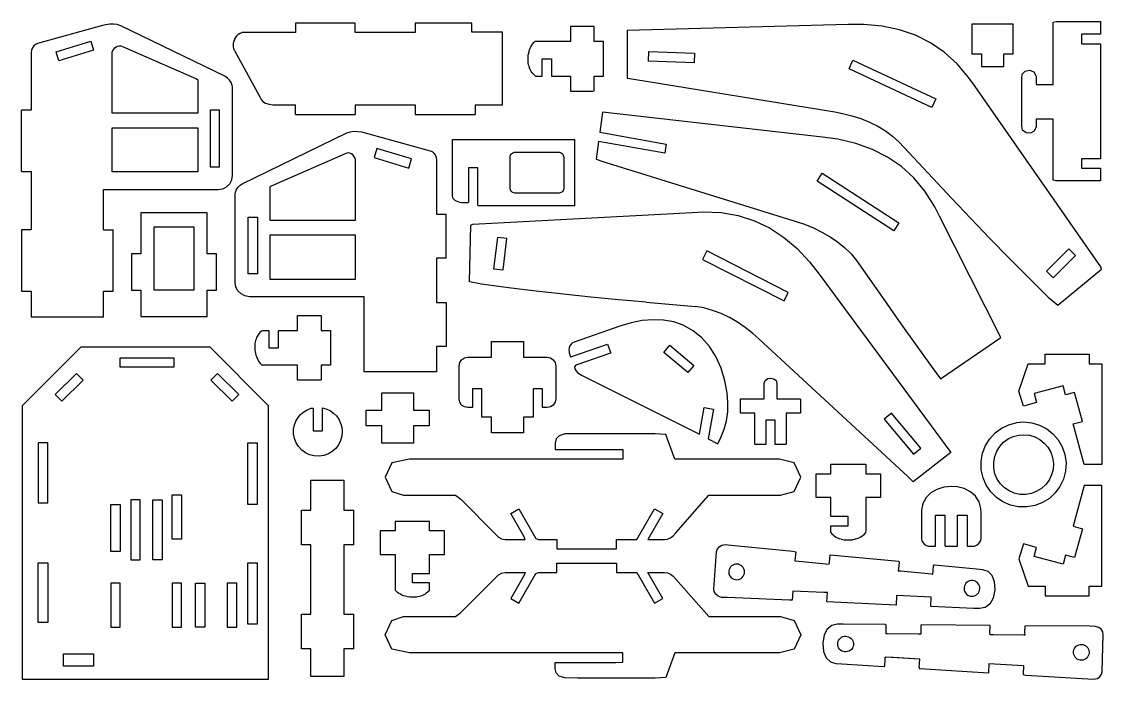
# Model space of a CAD drawing. Extents: x -5899 to 5899, y -11667 to 11667.
# Drawn here: x -5846 to 5834, y 4570 to 11667 of the extents above; entities that cross this region are included whole.
import ezdxf

# ---------------------------------------------------------------- set-up
doc = ezdxf.new("R2010")
doc.units = 0
doc.header["$MEASUREMENT"] = 0
doc.layers.get('0').update_dxf_attribs({"linetype": 'CONTINUOUS'})

msp = doc.modelspace()

# ---------------------------------------------------------------- linework, layer by layer
for p, q in [((-4974, 11625), (-5674, 11430)), ((-4935, 11634), (-4974, 11625)), ((-4894, 11640), (-4935, 11634)), ((-4853, 11641), (-4894, 11640)), ((-4813, 11636), (-4853, 11641)), ((-4775, 11623), (-4813, 11636)), ((-3645, 11073), (-4775, 11623)), ((-2243, 11652), (-2889, 11652)), ((-2889, 11652), (-2889, 11550)), ((-2243, 11550), (-2243, 11652)), ((-985, 11652), (-1596, 11652)), ((-1596, 11652), (-1596, 11551)), ((-985, 11552), (-985, 11652)), ((82, 11616), (81, 11607)), ((81, 11607), (81, 11454)), ((326, 11616), (82, 11616)), ((336, 11615), (326, 11616)), ((336, 11454), (336, 11615)), ((3080, 11636), (691, 11571)), ((691, 11571), (691, 11058)), ((3248, 11635), (3080, 11636)), ((3446, 11617), (3248, 11635)), ((3632, 11578), (3446, 11617)), ((3805, 11519), (3632, 11578)), ((4415, 11641), (4415, 11318)), ((4862, 11641), (4415, 11641)), ((4862, 11318), (4862, 11641)), ((5294, 11660), (5325, 11667)), ((5294, 10989), (5294, 11660)), ((5325, 11667), (5804, 11667)), ((5804, 11667), (5804, 11652)), ((5804, 11652), (5804, 11541)), ((-5473, 11342), (-5099, 11456)), ((-5099, 11456), (-5069, 11359)), ((-3557, 11437), (-3552, 11457)), ((-3552, 11458), (-3551, 11461)), ((-3551, 11461), (-3552, 11459)), ((-3552, 11459), (-3552, 11458)), ((-3552, 11457), (-3552, 11458)), ((-3542, 11482), (-3551, 11461)), ((-3551, 11461), (-3544, 11477)), ((-3544, 11477), (-3542, 11482)), ((-3542, 11482), (-3534, 11496)), ((-3534, 11496), (-3521, 11512)), ((-3521, 11512), (-3506, 11527)), ((-3488, 11539), (-3506, 11527)), ((-3488, 11539), (-3469, 11549)), ((-2889, 11550), (-3469, 11549)), ((-1596, 11551), (-2243, 11550)), ((-654, 11552), (-985, 11552)), ((-985, 11552), (-985, 11552)), ((-654, 10768), (-654, 11552)), ((-315, 11441), (-303, 11454)), ((-273, 11454), (-303, 11454)), ((55, 11454), (-273, 11454)), ((81, 11454), (55, 11454)), ((438, 11454), (336, 11454)), ((438, 11080), (438, 11454)), ((3967, 11439), (3805, 11519)), ((5600, 11531), (5600, 11428)), ((5804, 11531), (5600, 11531)), ((5804, 11541), (5804, 11531)), ((-5740, 11360), (-5744, 11330)), ((-5744, 11330), (-5744, 10713)), ((-5729, 11385), (-5740, 11360)), ((-5714, 11406), (-5729, 11385)), ((-5695, 11421), (-5714, 11406)), ((-5674, 11430), (-5695, 11421)), ((-5444, 11244), (-5473, 11342)), ((-5069, 11359), (-5444, 11244)), ((-4868, 11321), (-4867, 11337)), ((-4867, 11337), (-4862, 11355)), ((-4862, 11355), (-4852, 11371)), ((-4852, 11371), (-4840, 11385)), ((-4840, 11385), (-4825, 11396)), ((-4825, 11396), (-4809, 11403)), ((-4809, 11403), (-4791, 11406)), ((-4791, 11406), (-4773, 11404)), ((-4773, 11404), (-4755, 11397)), ((-4755, 11397), (-3959, 11048)), ((-3559, 11416), (-3557, 11437)), ((-3557, 11395), (-3559, 11416)), ((-3553, 11374), (-3557, 11395)), ((-3546, 11354), (-3553, 11374)), ((-3546, 11354), (-3273, 10855)), ((-372, 11328), (-367, 11346)), ((-367, 11346), (-362, 11363)), ((-362, 11363), (-354, 11380)), ((-354, 11380), (-346, 11396)), ((-346, 11396), (-337, 11412)), ((-337, 11412), (-327, 11427)), ((-327, 11427), (-315, 11441)), ((923, 11242), (927, 11344)), ((927, 11344), (1420, 11326)), ((4117, 11336), (3967, 11439)), ((4256, 11210), (4117, 11336)), ((5600, 11428), (5804, 11428)), ((5804, 11428), (5804, 11296)), ((-4868, 10698), (-4868, 11321)), ((-378, 11292), (-375, 11310)), ((-378, 11274), (-378, 11292)), ((-378, 11256), (-378, 11274)), ((-378, 11239), (-378, 11256)), ((-377, 11223), (-378, 11239)), ((-374, 11206), (-377, 11223)), ((-372, 11328), (-375, 11310)), ((-225, 11267), (-123, 11267)), ((-225, 11080), (-225, 11267)), ((-123, 11267), (-123, 11080)), ((1416, 11224), (923, 11242)), ((1420, 11326), (1416, 11224)), ((3088, 11157), (3131, 11250)), ((3131, 11250), (4025, 10833)), ((4415, 11318), (4517, 11318)), ((4517, 11318), (4517, 11181)), ((4760, 11181), (4760, 11318)), ((4760, 11318), (4862, 11318)), ((5804, 11296), (5804, 10292)), ((-371, 11190), (-374, 11206)), ((-371, 11190), (-366, 11174)), ((-359, 11159), (-366, 11174)), ((-352, 11144), (-359, 11159)), ((-344, 11129), (-352, 11144)), ((-334, 11116), (-344, 11129)), ((-323, 11103), (-334, 11116)), ((-312, 11091), (-323, 11103)), ((3982, 10740), (3088, 11157)), ((4383, 11060), (4256, 11210)), ((4517, 11181), (4760, 11181)), ((4954, 11056), (4959, 11099)), ((4959, 11099), (4991, 11133)), ((4991, 11133), (5038, 11142)), ((5038, 11142), (5082, 11126)), ((5082, 11126), (5106, 11085)), ((-3959, 11048), (-3944, 11039)), ((-3944, 11039), (-3944, 10680)), ((-3623, 11058), (-3645, 11073)), ((-3603, 11036), (-3623, 11058)), ((-3585, 11011), (-3603, 11036)), ((-3573, 10983), (-3585, 11011)), ((-3569, 10958), (-3573, 10983)), ((-299, 11080), (-312, 11091)), ((-299, 11080), (-225, 11080)), ((-123, 11080), (81, 11080)), ((81, 11080), (81, 10918)), ((336, 11080), (438, 11080)), ((336, 10919), (336, 11080)), ((691, 11058), (766, 11045)), ((766, 11045), (2934, 10692)), ((4450, 10967), (4383, 11060)), ((4954, 10539), (4954, 11056)), ((5106, 11085), (5107, 11071)), ((5107, 11071), (5107, 10989)), ((5107, 10989), (5294, 10989)), ((-3569, 10008), (-3569, 10958)), ((81, 10918), (321, 10918)), ((321, 10918), (336, 10919)), ((5807, 9020), (4450, 10967)), ((-3273, 10855), (-3258, 10828)), ((-3258, 10828), (-3240, 10806)), ((-3240, 10806), (-3213, 10787)), ((-3213, 10787), (-3174, 10775)), ((-3174, 10775), (-3134, 10768)), ((-3134, 10768), (-2889, 10768)), ((-2889, 10666), (-2889, 10768)), ((-2243, 10768), (-2243, 10666)), ((-2243, 10768), (-1597, 10768)), ((-1597, 10768), (-1597, 10666)), ((-950, 10768), (-950, 10666)), ((-950, 10768), (-654, 10768)), ((4025, 10833), (3982, 10740)), ((-5846, 10050), (-5846, 10713)), ((-5744, 10713), (-5846, 10713)), ((-4867, 10680), (-4868, 10698)), ((-3944, 10680), (-4867, 10680)), ((-3709, 10713), (-3811, 10713)), ((-3811, 10713), (-3811, 10101)), ((-3709, 10101), (-3709, 10713)), ((-2889, 10666), (-2243, 10666)), ((-1597, 10666), (-950, 10666)), ((428, 10690), (397, 10473)), ((2803, 10422), (428, 10690)), ((2934, 10692), (3019, 10676)), ((3019, 10676), (3119, 10651)), ((3119, 10651), (3216, 10620)), ((-4868, 10045), (-4868, 10520)), ((-4868, 10520), (-3944, 10520)), ((-3944, 10520), (-3944, 10045)), ((3216, 10620), (3310, 10582)), ((3310, 10582), (3399, 10538)), ((3399, 10538), (3482, 10487)), ((4963, 10497), (4954, 10539)), ((5107, 10530), (5088, 10485)), ((5108, 10615), (5107, 10609)), ((5107, 10609), (5107, 10541)), ((5107, 10541), (5107, 10530)), ((5294, 10615), (5108, 10615)), ((5294, 9958), (5294, 10615)), ((-3464, 9916), (-2334, 10466)), ((-2334, 10466), (-2296, 10479)), ((-2296, 10479), (-2256, 10485)), ((-2256, 10485), (-2216, 10483)), ((-2216, 10483), (-2175, 10477)), ((-2175, 10477), (-2135, 10468)), ((-2135, 10468), (-1435, 10273)), ((397, 10473), (1115, 10346)), ((2969, 10397), (2803, 10422)), ((3163, 10352), (2969, 10397)), ((3482, 10487), (3559, 10431)), ((3559, 10431), (3629, 10367)), ((4999, 10468), (4963, 10497)), ((5047, 10464), (4999, 10468)), ((5088, 10485), (5047, 10464)), ((-2010, 10299), (-2040, 10202)), ((-1636, 10185), (-2010, 10299)), ((-1192, 10394), (128, 10394)), ((-1192, 9786), (-1192, 10394)), ((128, 9679), (128, 10394)), ((383, 10372), (357, 10182)), ((1098, 10246), (383, 10372)), ((1115, 10346), (1098, 10246)), ((3341, 10288), (3163, 10352)), ((3505, 10205), (3341, 10288)), ((3629, 10367), (3992, 9978)), ((5804, 10292), (5804, 10187)), ((-2354, 10241), (-3150, 9891)), ((-2336, 10248), (-2354, 10241)), ((-2318, 10250), (-2336, 10248)), ((-2301, 10247), (-2318, 10250)), ((-2284, 10239), (-2301, 10247)), ((-2269, 10228), (-2284, 10239)), ((-2257, 10214), (-2269, 10228)), ((-2248, 10198), (-2257, 10214)), ((-2242, 10180), (-2248, 10198)), ((-2241, 10164), (-2242, 10180)), ((-2241, 9542), (-2241, 10164)), ((-2040, 10202), (-1666, 10087)), ((-1666, 10087), (-1636, 10185)), ((-1435, 10273), (-1414, 10264)), ((-1414, 10264), (-1396, 10249)), ((-1396, 10249), (-1380, 10228)), ((-1380, 10228), (-1369, 10203)), ((-1369, 10203), (-1366, 10173)), ((-1366, 10173), (-1366, 9590)), ((-571, 10205), (-570, 10216)), ((-571, 10194), (-571, 10205)), ((-571, 9872), (-571, 10194)), ((-570, 10216), (-566, 10226)), ((-566, 10226), (-561, 10235)), ((-561, 10235), (-554, 10243)), ((-554, 10243), (-546, 10249)), ((-546, 10249), (-536, 10254)), ((-536, 10254), (-526, 10257)), ((-526, 10257), (-517, 10258)), ((-517, 10258), (-48, 10258)), ((-48, 10258), (-38, 10257)), ((-38, 10257), (-28, 10254)), ((-28, 10254), (-18, 10249)), ((-18, 10249), (-10, 10243)), ((-10, 10243), (-3, 10235)), ((-3, 10235), (2, 10226)), ((2, 10226), (5, 10216)), ((5, 10216), (7, 10205)), ((7, 10205), (7, 10194)), ((7, 10194), (7, 9872)), ((357, 10182), (429, 10159)), ((3653, 10103), (3505, 10205)), ((5600, 10187), (5600, 10085)), ((5804, 10187), (5600, 10187)), ((-5846, 10050), (-5744, 10050)), ((-5744, 10050), (-5744, 9421)), ((-3944, 10045), (-4868, 10045)), ((-3811, 10101), (-3709, 10101)), ((-1022, 10088), (-1022, 9719)), ((-920, 10088), (-1022, 10088)), ((-920, 9688), (-920, 10088)), ((429, 10159), (2527, 9507)), ((3788, 9980), (3653, 10103)), ((5600, 10085), (5804, 10085)), ((5804, 10085), (5804, 10073)), ((5804, 10073), (5804, 9962)), ((-3599, 9918), (-3577, 9960)), ((-3577, 9960), (-3569, 10008)), ((2744, 9947), (2799, 10032)), ((3571, 9410), (2744, 9947)), ((2799, 10032), (3626, 9495)), ((3908, 9836), (3788, 9980)), ((3992, 9978), (4197, 9759)), ((5321, 9949), (5294, 9958)), ((5804, 9949), (5321, 9949)), ((5804, 9962), (5804, 9949)), ((-4961, 9421), (-4961, 9856)), ((-4961, 9856), (-3722, 9856)), ((-3722, 9856), (-3674, 9864)), ((-3674, 9864), (-3632, 9885)), ((-3632, 9885), (-3599, 9918)), ((-3540, 9801), (-3536, 9827)), ((-3536, 9827), (-3524, 9854)), ((-3524, 9854), (-3507, 9880)), ((-3507, 9880), (-3486, 9901)), ((-3486, 9901), (-3464, 9916)), ((-3150, 9891), (-3165, 9883)), ((-3165, 9883), (-3165, 9523)), ((-571, 9863), (-571, 9872)), ((-568, 9853), (-571, 9863)), ((-564, 9843), (-568, 9853)), ((-558, 9835), (-564, 9843)), ((-550, 9827), (-558, 9835)), ((-542, 9822), (-550, 9827)), ((-532, 9818), (-542, 9822)), ((-521, 9816), (-532, 9818)), ((-510, 9815), (-521, 9816)), ((-54, 9815), (-510, 9815)), ((-43, 9816), (-54, 9815)), ((-32, 9818), (-43, 9816)), ((-22, 9822), (-32, 9818)), ((-14, 9827), (-22, 9822)), ((-6, 9835), (-14, 9827)), ((0, 9843), (-6, 9835)), ((4, 9853), (0, 9843)), ((7, 9863), (4, 9853)), ((7, 9872), (7, 9863)), ((4013, 9670), (3908, 9836)), ((-3540, 8851), (-3540, 9801)), ((-1191, 9773), (-1192, 9786)), ((-1186, 9760), (-1191, 9773)), ((-1177, 9748), (-1186, 9760)), ((-1165, 9737), (-1177, 9748)), ((-1151, 9728), (-1165, 9737)), ((-1134, 9721), (-1151, 9728)), ((-1116, 9716), (-1134, 9721)), ((-1096, 9713), (-1116, 9716)), ((-1088, 9713), (-1096, 9713)), ((-1023, 9713), (-1088, 9713)), ((-1022, 9719), (-1023, 9713)), ((4197, 9759), (4403, 9542)), ((-4558, 9604), (-4558, 9162)), ((-3844, 9604), (-4558, 9604)), ((-3844, 9162), (-3844, 9604)), ((-1366, 9590), (-1263, 9590)), ((-1263, 9114), (-1263, 9590)), ((-973, 9480), (1396, 9609)), ((-916, 9679), (-920, 9688)), ((128, 9679), (-916, 9679)), ((1396, 9609), (1511, 9614)), ((1511, 9614), (1708, 9606)), ((1708, 9606), (1892, 9574)), ((4066, 9568), (4013, 9670)), ((-3400, 9556), (-3298, 9556)), ((-3400, 8944), (-3400, 9556)), ((-3298, 9556), (-3298, 8944)), ((-3165, 9523), (-2242, 9523)), ((-2242, 9523), (-2241, 9542)), ((-1011, 8859), (-995, 9470)), ((-995, 9470), (-973, 9480)), ((1892, 9574), (2066, 9519)), ((2066, 9519), (2229, 9441)), ((2527, 9507), (2608, 9480)), ((2608, 9480), (2704, 9441)), ((3626, 9495), (3571, 9410)), ((4729, 8260), (4066, 9568)), ((4403, 9542), (4610, 9326)), ((-5744, 9421), (-5846, 9421)), ((-5846, 9421), (-5846, 8757)), ((-4961, 9421), (-4859, 9421)), ((-4859, 8757), (-4859, 9421)), ((-4414, 9451), (-3988, 9451)), ((-4414, 8771), (-4414, 9451)), ((-3988, 9451), (-3988, 8771)), ((-2241, 9363), (-3165, 9363)), ((-3165, 9363), (-3165, 8888)), ((-2241, 8888), (-2241, 9363)), ((2229, 9441), (2382, 9341)), ((2704, 9441), (2796, 9397)), ((2796, 9397), (2883, 9346)), ((2883, 9346), (2965, 9290)), ((-708, 9339), (-749, 9001)), ((-607, 9326), (-708, 9339)), ((-648, 8989), (-607, 9326)), ((2382, 9341), (2527, 9218)), ((2965, 9290), (3041, 9228)), ((3041, 9228), (3110, 9161)), ((4610, 9326), (4819, 9113)), ((-4558, 9162), (-4660, 9162)), ((-4660, 9162), (-4660, 8771)), ((-3742, 9162), (-3844, 9162)), ((-3742, 8771), (-3742, 9162)), ((-1263, 9114), (-1366, 9114)), ((-1366, 9114), (-1366, 8638)), ((1553, 9192), (1507, 9101)), ((2432, 8744), (1553, 9192)), ((2527, 9218), (2663, 9074)), ((3110, 9161), (3170, 9089)), ((4819, 9113), (5029, 8902)), ((5220, 8974), (5460, 9214)), ((5533, 9142), (5292, 8901)), ((5460, 9214), (5533, 9142)), ((-749, 9001), (-648, 8989)), ((1507, 9101), (2386, 8653)), ((2663, 9074), (2767, 8942)), ((3170, 9089), (3475, 8653)), ((5341, 8608), (5813, 8997)), ((5813, 8997), (5807, 9020)), ((-3298, 8944), (-3400, 8944)), ((-3165, 8888), (-2241, 8888)), ((2767, 8942), (4187, 7019)), ((5029, 8902), (5240, 8694)), ((5292, 8901), (5220, 8974)), ((-4660, 8771), (-4558, 8771)), ((-4558, 8771), (-4558, 8487)), ((-3988, 8771), (-4414, 8771)), ((-3844, 8771), (-3742, 8771)), ((-3844, 8487), (-3844, 8771)), ((-3532, 8803), (-3540, 8851)), ((-3511, 8762), (-3532, 8803)), ((-3477, 8729), (-3511, 8762)), ((-881, 8833), (-1011, 8859)), ((-587, 8794), (-881, 8833)), ((-291, 8758), (-587, 8794)), ((-5846, 8757), (-5744, 8757)), ((-5744, 8757), (-5744, 8479)), ((-4961, 8757), (-4859, 8757)), ((-4961, 8479), (-4961, 8757)), ((-3436, 8707), (-3477, 8729)), ((-3387, 8699), (-3436, 8707)), ((-2148, 8699), (-3387, 8699)), ((-2148, 7890), (-2148, 8699)), ((5, 8725), (-291, 8758)), ((302, 8695), (5, 8725)), ((600, 8666), (302, 8695)), ((899, 8639), (600, 8666)), ((2386, 8653), (2432, 8744)), ((3475, 8653), (3647, 8407)), ((5240, 8694), (5341, 8608)), ((-1366, 8638), (-1263, 8638)), ((-1274, 8638), (-1274, 8638)), ((-1263, 8638), (-1263, 8162)), ((899, 8639), (1429, 8593)), ((1522, 8577), (1429, 8593)), ((1615, 8551), (1522, 8577)), ((1706, 8517), (1615, 8551)), ((-4961, 8479), (-5744, 8479)), ((-4558, 8487), (-3844, 8487)), ((-2868, 8335), (-2868, 8497)), ((-2868, 8497), (-2629, 8497)), ((-2629, 8497), (-2613, 8497)), ((-2613, 8497), (-2613, 8335)), ((734, 8418), (614, 8382)), ((853, 8441), (734, 8418)), ((972, 8451), (853, 8441)), ((1086, 8446), (972, 8451)), ((1196, 8426), (1086, 8446)), ((1298, 8391), (1196, 8426)), ((1796, 8474), (1706, 8517)), ((1883, 8423), (1796, 8474)), ((1967, 8366), (1883, 8423)), ((-3284, 8299), (-3293, 8286)), ((-3273, 8312), (-3284, 8299)), ((-3261, 8324), (-3273, 8312)), ((-3249, 8335), (-3261, 8324)), ((-3249, 8335), (-3175, 8335)), ((-3175, 8335), (-3175, 8148)), ((-3073, 8148), (-3073, 8335)), ((-3073, 8335), (-2868, 8335)), ((-2613, 8335), (-2511, 8335)), ((-2511, 8335), (-2511, 7961)), ((614, 8382), (119, 8208)), ((1404, 8332), (1298, 8391)), ((1500, 8255), (1404, 8332)), ((2049, 8302), (1967, 8366)), ((2113, 8245), (2049, 8302)), ((3647, 8407), (3821, 8164)), ((-3326, 8193), (-3328, 8176)), ((-3324, 8209), (-3326, 8193)), ((-3320, 8225), (-3324, 8209)), ((-3315, 8241), (-3320, 8225)), ((-3309, 8257), (-3315, 8241)), ((-3302, 8271), (-3309, 8257)), ((-3293, 8286), (-3302, 8271)), ((-774, 8046), (-774, 8216)), ((-774, 8216), (-426, 8216)), ((-426, 8216), (-426, 8046)), ((87, 8186), (75, 8168)), ((84, 8050), (482, 8187)), ((103, 8200), (87, 8186)), ((119, 8208), (103, 8200)), ((482, 8187), (515, 8091)), ((1088, 8098), (1153, 8176)), ((1153, 8176), (1414, 7958)), ((1583, 8161), (1500, 8255)), ((3726, 6755), (2113, 8245)), ((4076, 7814), (4729, 8260)), ((-5836, 7526), (-5202, 8159)), ((-5202, 8159), (-3815, 8159)), ((-3815, 8159), (-3182, 7526)), ((-3328, 8176), (-3328, 8159)), ((-3328, 8159), (-3328, 8141)), ((-3328, 8141), (-3327, 8123)), ((-3327, 8123), (-3325, 8105)), ((-3325, 8105), (-3322, 8087)), ((-3322, 8087), (-3317, 8069)), ((-3317, 8069), (-3311, 8052)), ((-3175, 8148), (-3073, 8148)), ((-1263, 8162), (-1366, 8162)), ((-1366, 8162), (-1366, 7890)), ((67, 8148), (64, 8126)), ((64, 8126), (65, 8105)), ((65, 8105), (68, 8093)), ((75, 8168), (67, 8148)), ((68, 8093), (82, 8051)), ((501, 8085), (161, 7968)), ((515, 8091), (501, 8085)), ((1348, 7880), (1088, 8098)), ((1651, 8052), (1583, 8161)), ((3821, 8164), (3997, 7921)), ((5206, 8078), (5682, 8078)), ((5206, 7976), (5206, 8078)), ((5682, 8078), (5682, 7976)), ((-4781, 8040), (-4203, 8040)), ((-4781, 7938), (-4781, 8040)), ((-4203, 8040), (-4203, 7938)), ((-3311, 8052), (-3304, 8035)), ((-3304, 8035), (-3296, 8019)), ((-3296, 8019), (-3287, 8003)), ((-3287, 8003), (-3276, 7989)), ((-3276, 7989), (-3265, 7974)), ((-3265, 7974), (-3252, 7961)), ((-3223, 7961), (-3252, 7961)), ((-2895, 7961), (-3223, 7961)), ((-2868, 7961), (-2895, 7961)), ((-2868, 7808), (-2868, 7961)), ((-2511, 7961), (-2613, 7961)), ((-2613, 7961), (-2613, 7801)), ((-1123, 7951), (-1115, 7988)), ((-1123, 7597), (-1123, 7951)), ((-1115, 7988), (-1095, 8018)), ((-1095, 8018), (-1064, 8039)), ((-1064, 8039), (-1027, 8046)), ((-1027, 8046), (-774, 8046)), ((-426, 8046), (-173, 8046)), ((-173, 8046), (-136, 8039)), ((-136, 8039), (-105, 8018)), ((-105, 8018), (-85, 7988)), ((-85, 7988), (-77, 7951)), ((-77, 7951), (-77, 7597)), ((82, 8051), (84, 8050)), ((140, 7959), (125, 7942)), ((125, 7942), (126, 7922)), ((161, 7968), (140, 7959)), ((1414, 7958), (1348, 7880)), ((1706, 7929), (1651, 8052)), ((4923, 7680), (5024, 7976)), ((5024, 7976), (5206, 7976)), ((5682, 7976), (5818, 7976)), ((5818, 7976), (5818, 6887)), ((-5483, 7643), (-5254, 7871)), ((-5254, 7871), (-5182, 7799)), ((-4203, 7938), (-4781, 7938)), ((-3730, 7871), (-3802, 7799)), ((-3502, 7643), (-3730, 7871)), ((-1366, 7890), (-2148, 7890)), ((126, 7922), (138, 7901)), ((138, 7901), (158, 7880)), ((158, 7880), (181, 7862)), ((181, 7862), (199, 7851)), ((199, 7851), (1472, 7214)), ((1747, 7791), (1706, 7929)), ((3997, 7921), (4076, 7814)), ((-5182, 7799), (-5410, 7570)), ((-3802, 7799), (-3574, 7570)), ((-2868, 7799), (-2868, 7808)), ((-2623, 7799), (-2868, 7799)), ((-2613, 7801), (-2623, 7799)), ((1772, 7663), (1747, 7791)), ((2173, 7763), (2184, 7796)), ((2173, 7604), (2173, 7763)), ((2184, 7796), (2210, 7815)), ((2210, 7815), (2243, 7821)), ((2243, 7821), (2276, 7814)), ((2276, 7814), (2301, 7793)), ((2301, 7793), (2309, 7763)), ((2309, 7763), (2309, 7604)), ((5399, 7738), (5087, 7655)), ((5426, 7640), (5399, 7738)), ((-5410, 7570), (-5483, 7643)), ((-3574, 7570), (-3502, 7643)), ((-1957, 7475), (-1957, 7662)), ((-1957, 7662), (-1616, 7662)), ((-1616, 7662), (-1616, 7475)), ((-1115, 7560), (-1123, 7597)), ((-876, 7706), (-978, 7706)), ((-978, 7706), (-978, 7502)), ((-876, 7400), (-876, 7706)), ((-222, 7706), (-324, 7706)), ((-324, 7706), (-324, 7400)), ((-222, 7502), (-222, 7706)), ((-77, 7597), (-85, 7560)), ((1781, 7558), (1772, 7663)), ((1918, 7597), (2172, 7597)), ((1918, 7443), (1918, 7597)), ((2172, 7597), (2173, 7604)), ((2309, 7604), (2310, 7597)), ((2310, 7597), (2556, 7597)), ((2556, 7597), (2564, 7595)), ((2564, 7595), (2564, 7447)), ((4971, 7518), (4923, 7680)), ((5087, 7655), (5113, 7556)), ((5524, 7666), (5426, 7640)), ((5608, 7354), (5524, 7666)), ((-5836, 4570), (-5836, 7526)), ((-3182, 7526), (-3182, 4570)), ((-2799, 7456), (-2761, 7479)), ((-2761, 7479), (-2720, 7495)), ((-2720, 7495), (-2698, 7497)), ((-2698, 7497), (-2698, 7250)), ((-2596, 7250), (-2596, 7500)), ((-2596, 7500), (-2552, 7487)), ((-2552, 7487), (-2512, 7468)), ((-1095, 7530), (-1115, 7560)), ((-1064, 7510), (-1095, 7530)), ((-1027, 7502), (-1064, 7510)), ((-978, 7502), (-1027, 7502)), ((-173, 7502), (-222, 7502)), ((-136, 7510), (-173, 7502)), ((-105, 7530), (-136, 7510)), ((-85, 7560), (-105, 7530)), ((1472, 7214), (1523, 7503)), ((1523, 7503), (1623, 7486)), ((1623, 7486), (1567, 7167)), ((1779, 7458), (1781, 7558)), ((5113, 7556), (4971, 7518)), ((-2884, 7357), (-2861, 7395)), ((-2861, 7395), (-2833, 7428)), ((-2833, 7428), (-2799, 7456)), ((-2512, 7468), (-2477, 7443)), ((-2477, 7443), (-2446, 7412)), ((-2446, 7412), (-2420, 7376)), ((-2420, 7376), (-2401, 7336)), ((-2127, 7475), (-1957, 7475)), ((-2127, 7305), (-2127, 7475)), ((-1616, 7475), (-1446, 7475)), ((-1446, 7475), (-1446, 7305)), ((-774, 7400), (-876, 7400)), ((-774, 7230), (-774, 7400)), ((-324, 7400), (-426, 7400)), ((-426, 7400), (-426, 7230)), ((1740, 7268), (1765, 7361)), ((1765, 7361), (1779, 7458)), ((2070, 7443), (1918, 7443)), ((2070, 7107), (2070, 7443)), ((2190, 7367), (2190, 7119)), ((2197, 7367), (2190, 7367)), ((2285, 7367), (2197, 7367)), ((2292, 7367), (2285, 7367)), ((2292, 7119), (2292, 7367)), ((2411, 7443), (2411, 7107)), ((2561, 7443), (2411, 7443)), ((2564, 7447), (2561, 7443)), ((3545, 7443), (3467, 7377)), ((3467, 7377), (3784, 6999)), ((3863, 7065), (3545, 7443)), ((-2909, 7270), (-2900, 7315)), ((-2909, 7221), (-2909, 7270)), ((-2900, 7315), (-2884, 7357)), ((-2698, 7250), (-2596, 7250)), ((-2401, 7336), (-2388, 7293)), ((-2388, 7293), (-2383, 7247)), ((-2383, 7247), (-2387, 7195)), ((-1957, 7305), (-2127, 7305)), ((-1957, 7118), (-1957, 7305)), ((-1446, 7305), (-1616, 7305)), ((-1616, 7305), (-1616, 7118)), ((1705, 7178), (1740, 7268)), ((4666, 7230), (4735, 7281)), ((4735, 7281), (4813, 7318)), ((4813, 7318), (4899, 7341)), ((4899, 7341), (4972, 7347)), ((4972, 7347), (5062, 7338)), ((5062, 7338), (5146, 7312)), ((5146, 7312), (5223, 7272)), ((5223, 7272), (5290, 7218)), ((5509, 7328), (5608, 7354)), ((5627, 6887), (5509, 7328)), ((-2900, 7170), (-2909, 7221)), ((-2882, 7123), (-2900, 7170)), ((-2401, 7146), (-2423, 7101)), ((-2387, 7195), (-2401, 7146)), ((-426, 7230), (-774, 7230)), ((-74, 7164), (-85, 7117)), ((-40, 7199), (-74, 7164)), ((19, 7218), (-40, 7199)), ((156, 7219), (19, 7218)), ((995, 7219), (156, 7219)), ((1109, 7212), (995, 7219)), ((1208, 6947), (1109, 7212)), ((1567, 7167), (1671, 7113)), ((1671, 7113), (1705, 7178)), ((4561, 7094), (4607, 7167)), ((4607, 7167), (4666, 7230)), ((4715, 7084), (4756, 7128)), ((4756, 7128), (4805, 7164)), ((4805, 7164), (4860, 7191)), ((4860, 7191), (4921, 7206)), ((4921, 7206), (4972, 7210)), ((4972, 7210), (5035, 7204)), ((5035, 7204), (5095, 7186)), ((5095, 7186), (5149, 7158)), ((5149, 7158), (5196, 7120)), ((5290, 7218), (5346, 7153)), ((5346, 7153), (5390, 7078)), ((-5564, 7121), (-5666, 7121)), ((-5666, 7121), (-5666, 6475)), ((-5564, 6475), (-5564, 7121)), ((-3404, 7121), (-3302, 7121)), ((-3404, 6458), (-3404, 7121)), ((-3302, 7121), (-3302, 6458)), ((-2856, 7081), (-2882, 7123)), ((-2822, 7044), (-2856, 7081)), ((-2781, 7015), (-2822, 7044)), ((-2736, 6993), (-2781, 7015)), ((-2491, 7029), (-2534, 7003)), ((-2454, 7062), (-2491, 7029)), ((-2423, 7101), (-2454, 7062)), ((-1616, 7118), (-1957, 7118)), ((-85, 7117), (-85, 7051)), ((-85, 7051), (-9, 7049)), ((-9, 7049), (647, 7049)), ((647, 7049), (647, 6947)), ((2076, 7105), (2070, 7107)), ((2190, 7105), (2076, 7105)), ((2190, 7119), (2190, 7105)), ((2292, 7105), (2292, 7119)), ((2406, 7105), (2292, 7105)), ((2411, 7107), (2406, 7105)), ((4187, 7019), (3782, 6703)), ((3784, 6999), (3863, 7065)), ((4514, 6924), (4530, 7012)), ((4530, 7012), (4561, 7094)), ((4661, 6975), (4683, 7033)), ((4683, 7033), (4715, 7084)), ((5196, 7120), (5235, 7074)), ((5235, 7074), (5266, 7022)), ((5266, 7022), (5286, 6963)), ((5390, 7078), (5418, 6995)), ((-2686, 6981), (-2736, 6993)), ((-2633, 6978), (-2686, 6981)), ((-2582, 6986), (-2633, 6978)), ((-2534, 7003), (-2582, 6986)), ((-1850, 6907), (-1922, 6752)), ((-1657, 6947), (-1850, 6907)), ((647, 6947), (-1657, 6947)), ((2337, 6947), (1208, 6947)), ((2497, 6907), (2337, 6947)), ((2568, 6752), (2497, 6907)), ((4516, 6832), (4514, 6924)), ((4650, 6913), (4661, 6975)), ((4651, 6849), (4650, 6913)), ((5286, 6963), (5295, 6900)), ((5295, 6900), (5291, 6836)), ((5418, 6995), (5431, 6906)), ((5431, 6906), (5425, 6815)), ((2732, 6773), (2732, 6789)), ((2732, 6789), (2893, 6789)), ((2893, 6891), (3268, 6891)), ((2893, 6789), (2893, 6891)), ((3268, 6891), (3268, 6789)), ((3268, 6789), (3428, 6789)), ((3428, 6789), (3429, 6779)), ((3429, 6779), (3429, 6534)), ((4535, 6746), (4516, 6832)), ((4664, 6788), (4651, 6849)), ((4689, 6731), (4664, 6788)), ((5275, 6776), (5249, 6721)), ((5291, 6836), (5275, 6776)), ((5425, 6815), (5403, 6729)), ((5818, 6887), (5627, 6887)), ((-2722, 6720), (-2365, 6720)), ((-2722, 6397), (-2722, 6720)), ((-2365, 6720), (-2365, 6397)), ((-1922, 6752), (-1850, 6597)), ((2497, 6597), (2568, 6752)), ((2732, 6534), (2732, 6773)), ((3782, 6703), (3726, 6755)), ((4570, 6666), (4535, 6746)), ((4618, 6594), (4570, 6666)), ((4723, 6681), (4689, 6731)), ((4766, 6638), (4723, 6681)), ((5213, 6672), (5168, 6631)), ((5249, 6721), (5213, 6672)), ((5403, 6729), (5365, 6651)), ((5627, 6663), (5509, 6223)), ((5818, 6663), (5627, 6663)), ((5818, 5575), (5818, 6663)), ((-4220, 6084), (-4220, 6560)), ((-4220, 6560), (-4118, 6560)), ((-4118, 6560), (-4118, 6084)), ((-1850, 6597), (-1723, 6556)), ((-1723, 6556), (-1162, 6556)), ((-1162, 6556), (-1103, 6513)), ((1219, 6150), (1576, 6556)), ((1576, 6556), (2348, 6556)), ((2348, 6556), (2497, 6597)), ((3971, 6583), (3920, 6532)), ((4035, 6620), (3971, 6583)), ((4110, 6644), (4035, 6620)), ((4192, 6652), (4110, 6644)), ((4254, 6647), (4192, 6652)), ((4331, 6628), (4254, 6647)), ((4398, 6594), (4331, 6628)), ((4453, 6546), (4398, 6594)), ((4492, 6486), (4453, 6546)), ((4679, 6534), (4618, 6594)), ((4816, 6604), (4766, 6638)), ((4872, 6580), (4816, 6604)), ((4933, 6566), (4872, 6580)), ((4998, 6565), (4933, 6566)), ((5060, 6576), (4998, 6565)), ((5117, 6599), (5060, 6576)), ((5168, 6631), (5117, 6599)), ((5314, 6581), (5251, 6523)), ((5365, 6651), (5314, 6581)), ((-5666, 6475), (-5564, 6475)), ((-4883, 6458), (-4781, 6458)), ((-4883, 5948), (-4883, 6458)), ((-4781, 6458), (-4781, 5948)), ((-4667, 6507), (-4667, 5860)), ((-4565, 6507), (-4667, 6507)), ((-4565, 5860), (-4565, 6507)), ((-4429, 6507), (-4327, 6507)), ((-4429, 5860), (-4429, 6507)), ((-4327, 6507), (-4327, 5860)), ((-3302, 6458), (-3404, 6458)), ((-723, 6129), (-1103, 6513)), ((2893, 6534), (2732, 6534)), ((2893, 6329), (2893, 6534)), ((3420, 6534), (3268, 6534)), ((3268, 6534), (3268, 6507)), ((3268, 6507), (3268, 6179)), ((3429, 6534), (3420, 6534)), ((3885, 6469), (3870, 6394)), ((3920, 6532), (3885, 6469)), ((4512, 6414), (4492, 6486)), ((4750, 6485), (4679, 6534)), ((4830, 6450), (4750, 6485)), ((4917, 6431), (4830, 6450)), ((5009, 6430), (4917, 6431)), ((5097, 6445), (5009, 6430)), ((5178, 6477), (5097, 6445)), ((5251, 6523), (5178, 6477)), ((-2825, 6023), (-2825, 6397)), ((-2825, 6397), (-2722, 6397)), ((-2365, 6397), (-2263, 6397)), ((-2263, 6397), (-2263, 6023)), ((-565, 6358), (-477, 6409)), ((-421, 6109), (-565, 6358)), ((-477, 6409), (-292, 6089)), ((797, 6080), (987, 6409)), ((1076, 6358), (915, 6080)), ((987, 6409), (1076, 6358)), ((3080, 6329), (2893, 6329)), ((3080, 6227), (3080, 6329)), ((3870, 6394), (3869, 6363)), ((3869, 6363), (3869, 6104)), ((4022, 6340), (4124, 6340)), ((4022, 6006), (4022, 6340)), ((4124, 6340), (4124, 6019)), ((4260, 6006), (4260, 6340)), ((4260, 6340), (4362, 6340)), ((4362, 6340), (4362, 6019)), ((4515, 6369), (4512, 6414)), ((4515, 6110), (4515, 6369)), ((-1814, 6273), (-1814, 6171)), ((-1440, 6273), (-1814, 6273)), ((-1440, 6171), (-1440, 6273)), ((2893, 6153), (2893, 6227)), ((2893, 6227), (3080, 6227)), ((5509, 6223), (5608, 6196)), ((5608, 6196), (5524, 5884)), ((-4118, 6084), (-4220, 6084)), ((-1975, 6171), (-1976, 6161)), ((-1976, 6161), (-1976, 5917)), ((-1814, 6171), (-1975, 6171)), ((-1279, 6171), (-1440, 6171)), ((-1278, 6156), (-1279, 6171)), ((-1278, 5916), (-1278, 6156)), ((-723, 6129), (-695, 6104)), ((-695, 6104), (-663, 6086)), ((-663, 6086), (-623, 6080)), ((-623, 6080), (-410, 6080)), ((-410, 6080), (-421, 6109)), ((-292, 6089), (-264, 6080)), ((-264, 6080), (-91, 6080)), ((-91, 6080), (-67, 6080)), ((-67, 6080), (-68, 6044)), ((579, 6080), (797, 6080)), ((579, 5978), (579, 6080)), ((915, 6080), (1095, 6080)), ((1095, 6080), (1127, 6083)), ((1127, 6083), (1162, 6097)), ((1162, 6097), (1191, 6119)), ((1191, 6119), (1219, 6150)), ((2893, 6153), (2904, 6141)), ((2904, 6141), (2916, 6129)), ((2916, 6129), (2929, 6118)), ((2929, 6118), (2943, 6109)), ((2943, 6109), (2957, 6100)), ((2957, 6100), (2972, 6093)), ((2972, 6093), (2987, 6087)), ((3003, 6082), (2987, 6087)), ((3003, 6082), (3020, 6078)), ((3020, 6078), (3036, 6076)), ((3036, 6076), (3053, 6074)), ((3053, 6074), (3069, 6074)), ((3069, 6074), (3087, 6074)), ((3087, 6074), (3106, 6075)), ((3106, 6075), (3124, 6077)), ((3142, 6080), (3124, 6077)), ((3142, 6080), (3159, 6085)), ((3159, 6085), (3176, 6091)), ((3176, 6091), (3193, 6098)), ((3193, 6098), (3209, 6106)), ((3209, 6106), (3225, 6115)), ((3225, 6115), (3240, 6126)), ((3240, 6126), (3254, 6137)), ((3254, 6137), (3267, 6150)), ((3268, 6179), (3267, 6150)), ((3869, 6104), (3870, 6087)), ((3870, 6087), (3876, 6064)), ((4510, 6070), (4515, 6093)), ((4515, 6093), (4515, 6110)), ((-2722, 6023), (-2825, 6023)), ((-2722, 5275), (-2722, 6023)), ((-2263, 6023), (-2365, 6023)), ((-2365, 6023), (-2365, 5275)), ((-68, 6044), (-68, 5978)), ((-68, 5978), (579, 5978)), ((1657, 5945), (1665, 5973)), ((1665, 5973), (1685, 5999)), ((1685, 5999), (1715, 6017)), ((1715, 6017), (1750, 6024)), ((1750, 6024), (1814, 6019)), ((1814, 6019), (2483, 5954)), ((3876, 6064), (3888, 6044)), ((3888, 6044), (3904, 6027)), ((3904, 6027), (3924, 6015)), ((3924, 6015), (3947, 6007)), ((3947, 6007), (3966, 6006)), ((3966, 6006), (4022, 6006)), ((4124, 6019), (4125, 6006)), ((4125, 6006), (4260, 6006)), ((4362, 6019), (4362, 6006)), ((4362, 6006), (4418, 6006)), ((4418, 6006), (4443, 6009)), ((4443, 6009), (4465, 6017)), ((4465, 6017), (4485, 6031)), ((4485, 6031), (4500, 6049)), ((4500, 6049), (4510, 6070)), ((4971, 6032), (4923, 5871)), ((5113, 5994), (4971, 6032)), ((5087, 5896), (5113, 5994)), ((-4781, 5948), (-4883, 5948)), ((-4667, 5860), (-4565, 5860)), ((-4327, 5860), (-4429, 5860)), ((-1976, 5917), (-1967, 5916)), ((-1967, 5916), (-1814, 5916)), ((-1814, 5916), (-1814, 5890)), ((-1814, 5890), (-1814, 5561)), ((-1440, 5916), (-1278, 5916)), ((-1440, 5712), (-1440, 5916)), ((1629, 5545), (1657, 5945)), ((2483, 5954), (2512, 5947)), ((2506, 5886), (2502, 5850)), ((2502, 5850), (2509, 5849)), ((2512, 5947), (2506, 5886)), ((2509, 5849), (2836, 5818)), ((2877, 5833), (2885, 5915)), ((2885, 5915), (3626, 5844)), ((3626, 5844), (3629, 5833)), ((4923, 5871), (5024, 5575)), ((5399, 5812), (5087, 5896)), ((5426, 5911), (5399, 5812)), ((5524, 5884), (5426, 5911)), ((-5666, 5829), (-5564, 5829)), ((-5666, 5183), (-5666, 5829)), ((-5564, 5829), (-5564, 5183)), ((-3404, 5166), (-3404, 5829)), ((-3404, 5829), (-3302, 5829)), ((-3302, 5829), (-3302, 5166)), ((-68, 5723), (-68, 5825)), ((-68, 5825), (579, 5825)), ((579, 5825), (579, 5723)), ((1790, 5740), (1789, 5723)), ((1793, 5756), (1790, 5740)), ((1800, 5771), (1793, 5756)), ((1809, 5784), (1800, 5771)), ((1820, 5795), (1809, 5784)), ((1833, 5804), (1820, 5795)), ((1848, 5811), (1833, 5804)), ((1864, 5814), (1848, 5811)), ((1881, 5814), (1864, 5814)), ((1894, 5812), (1881, 5814)), ((1910, 5807), (1894, 5812)), ((1924, 5799), (1910, 5807)), ((1936, 5788), (1924, 5799)), ((1946, 5776), (1936, 5788)), ((1953, 5762), (1946, 5776)), ((1958, 5746), (1953, 5762)), ((1959, 5730), (1958, 5746)), ((1958, 5713), (1959, 5730)), ((2836, 5818), (2874, 5814)), ((2874, 5814), (2877, 5833)), ((3622, 5767), (3619, 5742)), ((3619, 5742), (3646, 5740)), ((3629, 5833), (3622, 5767)), ((3646, 5740), (3978, 5708)), ((3992, 5706), (3995, 5736)), ((3995, 5736), (4002, 5801)), ((4002, 5801), (4012, 5807)), ((4012, 5807), (4464, 5763)), ((4464, 5763), (4528, 5757)), ((4528, 5757), (4586, 5736)), ((4586, 5736), (4630, 5693)), ((-4883, 5608), (-4883, 5132)), ((-4781, 5608), (-4883, 5608)), ((-4781, 5132), (-4781, 5608)), ((-4118, 5608), (-4220, 5608)), ((-4220, 5608), (-4220, 5132)), ((-4118, 5132), (-4118, 5608)), ((-3970, 5608), (-3868, 5608)), ((-3970, 5132), (-3970, 5608)), ((-3868, 5608), (-3868, 5132)), ((-3523, 5608), (-3625, 5608)), ((-3625, 5608), (-3625, 5132)), ((-3523, 5132), (-3523, 5608)), ((-1627, 5712), (-1440, 5712)), ((-1627, 5610), (-1627, 5712)), ((-1440, 5610), (-1627, 5610)), ((-1440, 5536), (-1440, 5610)), ((-723, 5674), (-1103, 5290)), ((-723, 5674), (-695, 5699)), ((-695, 5699), (-663, 5716)), ((-663, 5716), (-623, 5723)), ((-623, 5723), (-410, 5723)), ((-421, 5694), (-565, 5444)), ((-477, 5393), (-292, 5713)), ((-410, 5723), (-421, 5694)), ((-292, 5713), (-264, 5723)), ((-264, 5723), (-68, 5723)), ((579, 5723), (797, 5723)), ((797, 5723), (987, 5393)), ((1076, 5444), (915, 5723)), ((915, 5723), (1095, 5723)), ((1095, 5723), (1127, 5720)), ((1127, 5720), (1162, 5706)), ((1162, 5706), (1191, 5683)), ((1191, 5683), (1219, 5653)), ((1219, 5653), (1576, 5247)), ((1789, 5723), (1792, 5707)), ((1792, 5707), (1798, 5692)), ((1798, 5692), (1807, 5678)), ((1807, 5678), (1817, 5666)), ((1817, 5666), (1830, 5657)), ((1830, 5657), (1845, 5650)), ((1845, 5650), (1861, 5646)), ((1861, 5646), (1878, 5645)), ((1878, 5645), (1894, 5647)), ((1894, 5647), (1909, 5652)), ((1909, 5652), (1923, 5660)), ((1923, 5660), (1935, 5670)), ((1935, 5670), (1945, 5683)), ((1945, 5683), (1953, 5697)), ((1953, 5697), (1958, 5713)), ((3978, 5708), (3992, 5706)), ((4351, 5608), (4341, 5595)), ((4362, 5619), (4351, 5608)), ((4375, 5627), (4362, 5619)), ((4390, 5633), (4375, 5627)), ((4406, 5637), (4390, 5633)), ((4423, 5637), (4406, 5637)), ((4436, 5634), (4423, 5637)), ((4452, 5629), (4436, 5634)), ((4465, 5620), (4452, 5629)), ((4477, 5610), (4465, 5620)), ((4487, 5597), (4477, 5610)), ((4630, 5693), (4656, 5626)), ((4656, 5626), (4661, 5535)), ((-1814, 5561), (-1814, 5532)), ((-1801, 5520), (-1814, 5532)), ((-1787, 5508), (-1801, 5520)), ((-1772, 5498), (-1787, 5508)), ((-1756, 5489), (-1772, 5498)), ((-1489, 5491), (-1504, 5483)), ((-1476, 5501), (-1489, 5491)), ((-1463, 5511), (-1476, 5501)), ((-1451, 5523), (-1463, 5511)), ((-1440, 5536), (-1451, 5523)), ((1633, 5517), (1629, 5545)), ((1650, 5489), (1633, 5517)), ((2480, 5523), (2475, 5425)), ((2815, 5509), (2480, 5523)), ((2854, 5506), (2815, 5509)), ((2849, 5405), (2854, 5506)), ((4331, 5563), (4330, 5547)), ((4330, 5547), (4333, 5530)), ((4334, 5580), (4331, 5563)), ((4333, 5530), (4338, 5515)), ((4341, 5595), (4334, 5580)), ((4338, 5515), (4346, 5502)), ((4346, 5502), (4357, 5490)), ((4357, 5490), (4370, 5480)), ((4463, 5482), (4475, 5492)), ((4475, 5492), (4485, 5504)), ((4485, 5504), (4493, 5518)), ((4494, 5583), (4487, 5597)), ((4493, 5518), (4498, 5534)), ((4499, 5567), (4494, 5583)), ((4498, 5534), (4500, 5551)), ((4500, 5551), (4499, 5567)), ((4661, 5535), (4643, 5445)), ((5024, 5575), (5206, 5575)), ((5206, 5575), (5206, 5473)), ((5682, 5575), (5818, 5575)), ((5682, 5473), (5682, 5575)), ((-1740, 5480), (-1756, 5489)), ((-1723, 5473), (-1740, 5480)), ((-1706, 5467), (-1723, 5473)), ((-1688, 5463), (-1706, 5467)), ((-1688, 5463), (-1670, 5459)), ((-1652, 5457), (-1670, 5459)), ((-1634, 5456), (-1652, 5457)), ((-1616, 5457), (-1634, 5456)), ((-1599, 5457), (-1616, 5457)), ((-1583, 5458), (-1599, 5457)), ((-1566, 5461), (-1583, 5458)), ((-1550, 5464), (-1566, 5461)), ((-1534, 5469), (-1550, 5464)), ((-1519, 5475), (-1534, 5469)), ((-1504, 5483), (-1519, 5475)), ((-565, 5444), (-477, 5393)), ((987, 5393), (1076, 5444)), ((1676, 5467), (1650, 5489)), ((1710, 5455), (1676, 5467)), ((1775, 5452), (1710, 5455)), ((2445, 5423), (1775, 5452)), ((2475, 5425), (2445, 5423)), ((3597, 5372), (2849, 5405)), ((3601, 5474), (3597, 5372)), ((3975, 5458), (3601, 5474)), ((3971, 5356), (3975, 5458)), ((4370, 5480), (4384, 5473)), ((4384, 5473), (4400, 5468)), ((4400, 5468), (4417, 5467)), ((4417, 5467), (4433, 5469)), ((4433, 5469), (4449, 5474)), ((4449, 5474), (4463, 5482)), ((4608, 5383), (4558, 5346)), ((4643, 5445), (4608, 5383)), ((5206, 5473), (5682, 5473)), ((-2825, 4900), (-2825, 5275)), ((-2825, 5275), (-2722, 5275)), ((-2365, 5275), (-2263, 5275)), ((-2263, 5275), (-2263, 4900)), ((-1162, 5247), (-1103, 5290)), ((4434, 5336), (3971, 5356)), ((4498, 5333), (4434, 5336)), ((4558, 5346), (4498, 5333)), ((-5564, 5183), (-5666, 5183)), ((-3302, 5166), (-3404, 5166)), ((-1922, 5051), (-1850, 5206)), ((-1850, 5206), (-1723, 5247)), ((-1723, 5247), (-1162, 5247)), ((1576, 5247), (2348, 5247)), ((2348, 5247), (2497, 5206)), ((2497, 5206), (2568, 5051)), ((2901, 5152), (2852, 5113)), ((2960, 5166), (2901, 5152)), ((3024, 5166), (2960, 5166)), ((3479, 5162), (3024, 5166)), ((3488, 5155), (3479, 5162)), ((3488, 5090), (3488, 5155)), ((3866, 5159), (3862, 5148)), ((3862, 5148), (3862, 5081)), ((4611, 5152), (3866, 5159)), ((4610, 5070), (4611, 5152)), ((4985, 5145), (4984, 5083)), ((5015, 5149), (4985, 5145)), ((5686, 5143), (5015, 5149)), ((5750, 5142), (5686, 5143)), ((5785, 5131), (5750, 5142)), ((-4883, 5132), (-4781, 5132)), ((-4220, 5132), (-4118, 5132)), ((-3868, 5132), (-3970, 5132)), ((-3625, 5132), (-3523, 5132)), ((-1850, 4896), (-1922, 5051)), ((2568, 5051), (2497, 4896)), ((2819, 5049), (2804, 4959)), ((2852, 5113), (2819, 5049)), ((2995, 5015), (3008, 5024)), ((3008, 5024), (3022, 5031)), ((3022, 5031), (3038, 5035)), ((3038, 5035), (3052, 5036)), ((3052, 5036), (3069, 5034)), ((3069, 5034), (3084, 5029)), ((3084, 5029), (3098, 5021)), ((3489, 5060), (3488, 5090)), ((3502, 5060), (3489, 5060)), ((3836, 5057), (3502, 5060)), ((3863, 5057), (3836, 5057)), ((3862, 5081), (3863, 5057)), ((4612, 5050), (4610, 5070)), ((4649, 5050), (4612, 5050)), ((4977, 5047), (4649, 5050)), ((4986, 5047), (4977, 5047)), ((4984, 5083), (4986, 5047)), ((5812, 5110), (5785, 5131)), ((5830, 5082), (5812, 5110)), ((5820, 4653), (5834, 5053)), ((5834, 5053), (5830, 5082)), ((2804, 4959), (2813, 4869)), ((2966, 4958), (2969, 4974)), ((2967, 4941), (2966, 4958)), ((2970, 4925), (2967, 4941)), ((2969, 4974), (2975, 4990)), ((2976, 4910), (2970, 4925)), ((2975, 4990), (2984, 5003)), ((2985, 4897), (2976, 4910)), ((2984, 5003), (2995, 5015)), ((3098, 5021), (3111, 5011)), ((3111, 5011), (3121, 4999)), ((3124, 4906), (3114, 4893)), ((3121, 4999), (3129, 4985)), ((3131, 4921), (3124, 4906)), ((3129, 4985), (3134, 4970)), ((3135, 4936), (3131, 4921)), ((3134, 4970), (3136, 4953)), ((3136, 4953), (3135, 4936)), ((5521, 4902), (5530, 4915)), ((5530, 4915), (5541, 4927)), ((5541, 4927), (5554, 4936)), ((5554, 4936), (5569, 4942)), ((5569, 4942), (5585, 4946)), ((5585, 4946), (5599, 4947)), ((5599, 4947), (5615, 4945)), ((5615, 4945), (5631, 4940)), ((5631, 4940), (5645, 4932)), ((5645, 4932), (5657, 4921)), ((5657, 4921), (5667, 4909)), ((5667, 4909), (5675, 4895)), ((-5393, 4846), (-5070, 4846)), ((-5393, 4713), (-5393, 4846)), ((-5070, 4846), (-5070, 4713)), ((-2722, 4900), (-2825, 4900)), ((-2722, 4601), (-2722, 4900)), ((-2263, 4900), (-2365, 4900)), ((-2365, 4900), (-2365, 4601)), ((-1657, 4855), (-1850, 4896)), ((647, 4855), (-1657, 4855)), ((647, 4756), (647, 4855)), ((1208, 4855), (1109, 4591)), ((2337, 4855), (1208, 4855)), ((2497, 4896), (2337, 4855)), ((2813, 4869), (2841, 4803)), ((2841, 4803), (2887, 4761)), ((2996, 4886), (2985, 4897)), ((3009, 4876), (2996, 4886)), ((3024, 4870), (3009, 4876)), ((3040, 4866), (3024, 4870)), ((3057, 4866), (3040, 4866)), ((3073, 4869), (3057, 4866)), ((3089, 4874), (3073, 4869)), ((3102, 4883), (3089, 4874)), ((3114, 4893), (3102, 4883)), ((3477, 4781), (3478, 4811)), ((3566, 4806), (3478, 4811)), ((3478, 4811), (3484, 4811)), ((3566, 4806), (3484, 4811)), ((3852, 4788), (3484, 4811)), ((3852, 4788), (3566, 4806)), ((5512, 4871), (5515, 4887)), ((5512, 4854), (5512, 4871)), ((5515, 4838), (5512, 4854)), ((5515, 4887), (5521, 4902)), ((5521, 4823), (5515, 4838)), ((5529, 4809), (5521, 4823)), ((5540, 4798), (5529, 4809)), ((5553, 4788), (5540, 4798)), ((5646, 4793), (5632, 4785)), ((5658, 4803), (5646, 4793)), ((5668, 4816), (5658, 4803)), ((5675, 4830), (5668, 4816)), ((5675, 4895), (5679, 4880)), ((5680, 4846), (5675, 4830)), ((5679, 4880), (5681, 4863)), ((5681, 4863), (5680, 4846)), ((-5070, 4713), (-5393, 4713)), ((-85, 4751), (-9, 4753)), ((-85, 4685), (-85, 4751)), ((-74, 4639), (-85, 4685)), ((-9, 4753), (570, 4753)), ((570, 4753), (647, 4756)), ((2887, 4761), (2945, 4742)), ((2945, 4742), (3009, 4738)), ((3009, 4738), (3463, 4710)), ((3463, 4710), (3473, 4716)), ((3473, 4716), (3477, 4781)), ((3847, 4697), (3852, 4788)), ((3847, 4697), (3849, 4686)), ((3849, 4686), (4593, 4641)), ((4599, 4743), (4593, 4641)), ((4599, 4743), (4973, 4720)), ((4973, 4720), (4967, 4622)), ((5568, 4782), (5553, 4788)), ((5584, 4778), (5568, 4782)), ((5601, 4777), (5584, 4778)), ((5617, 4779), (5601, 4777)), ((5632, 4785), (5617, 4779)), ((-3182, 4570), (-5836, 4570)), ((-2365, 4601), (-2722, 4601)), ((-40, 4603), (-74, 4639)), ((19, 4585), (-40, 4603)), ((156, 4583), (19, 4585)), ((995, 4583), (156, 4583)), ((1109, 4591), (995, 4583)), ((4967, 4622), (4996, 4616)), ((4996, 4616), (5666, 4575)), ((5666, 4575), (5731, 4572)), ((5731, 4572), (5766, 4580)), ((5766, 4580), (5795, 4599)), ((5795, 4599), (5814, 4626)), ((5814, 4626), (5820, 4653))]:
    msp.add_line(p, q)

doc.saveas('drawing.dxf')
